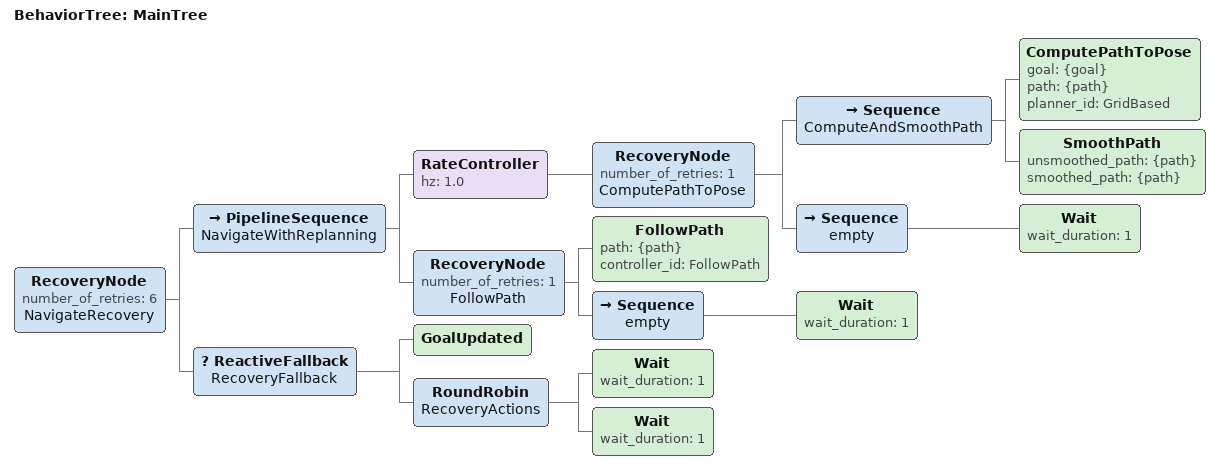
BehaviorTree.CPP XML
<root main_tree_to_execute="MainTree">
    <BehaviorTree ID="MainTree">
        <RecoveryNode number_of_retries="6" name="NavigateRecovery">
            <PipelineSequence name="NavigateWithReplanning">
                <RateController hz="1.0">
                    <RecoveryNode number_of_retries="1" name="ComputePathToPose">
                        <Sequence name="ComputeAndSmoothPath">
                            <ComputePathToPose goal="{goal}" path="{path}" planner_id="GridBased"/>
                            <SmoothPath unsmoothed_path="{path}" smoothed_path="{path}"/>
                        </Sequence>
                        <Sequence name="empty">
                            <Wait wait_duration="1"/>
                        </Sequence>
                    </RecoveryNode>
                </RateController>
                <RecoveryNode number_of_retries="1" name="FollowPath">
                    <FollowPath path="{path}" controller_id="FollowPath"/>
                    <Sequence name="empty">
                        <Wait wait_duration="1"/>
                    </Sequence>
                </RecoveryNode>
            </PipelineSequence>
            <ReactiveFallback name="RecoveryFallback">
                <GoalUpdated/>
                <RoundRobin name="RecoveryActions">
                    <Wait wait_duration="1"/>
                    <Wait wait_duration="1"/>
                </RoundRobin>
            </ReactiveFallback>
        </RecoveryNode>
    </BehaviorTree>
</root>
